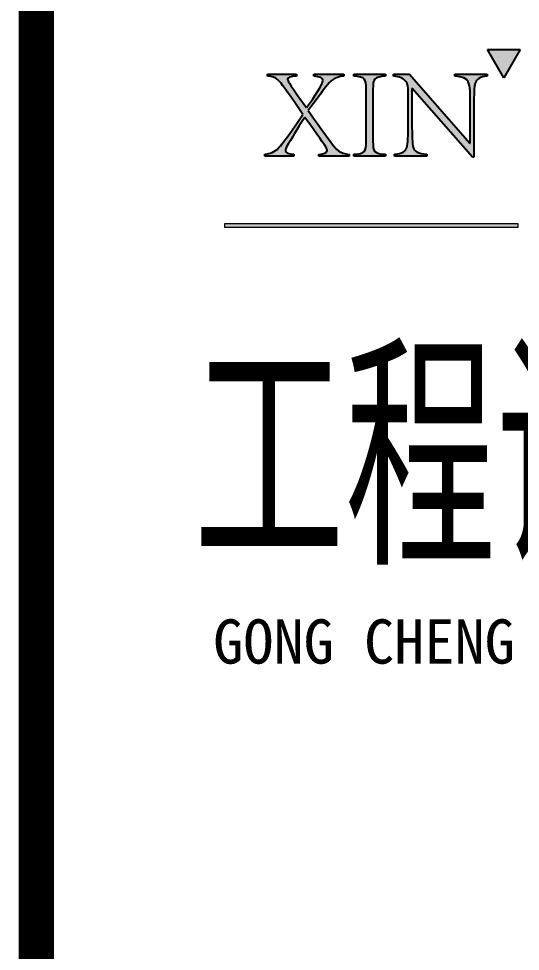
# Model space of a CAD drawing. Extents: x -266287 to 275962, y -324567 to 363765.
# Drawn here: x -82279 to -79564, y -257812 to -252761 of the extents above; entities that cross this region are included whole.
import ezdxf

# ---------------------------------------------------------------- set-up
doc = ezdxf.new("R2010")
doc.units = 0
doc.header["$LTSCALE"] = 1000
doc.layers.get('0').update_dxf_attribs({"linetype": 'CONTINUOUS'})
doc.layers.add('0-TK', color=4, linetype='CONTINUOUS')
doc.layers.add('图层 1', color=7, linetype='CONTINUOUS')
doc.styles.add('-黑体', font='simhei.ttf', dxfattribs={"width": 0.8})

msp = doc.modelspace()

# ---------------------------------------------------------------- hatches: boundary and pattern name
for points in [[(-79565.16342, -252927.89698), (-79653.59902, -253081.30708), (-79742.13797, -252927.89698)], [(-81162.96425, -253871.02632), (-79578.18588, -253871.02632), (-79578.18588, -253892.45481), (-81162.96425, -253892.45481)]]:
    msp.add_hatch(color=256).paths.add_polyline_path(points)
h = msp.add_hatch(color=256)
edge = h.paths.add_edge_path()
edge.add_spline(control_points=[(-80245.91428, -253505.22608), (-80245.91428, -253505.22608), (-80245.91428, -253495.30421), (-80245.91428, -253495.30421)], knot_values=[25, 25, 25, 25, 26, 26, 26, 26], degree=3, periodic=0)
edge.add_spline(control_points=[(-80245.91428, -253495.30421), (-80204.15973, -253492.47923), (-80184.31598, -253478.28543), (-80178.66602, -253458.51059)], knot_values=[0, 0, 0, 0, 1, 1, 1, 1], degree=3, periodic=0)
edge.add_spline(control_points=[(-80178.66602, -253458.51059), (-80173.01606, -253437.25435), (-80170.88011, -253398.32477), (-80170.88011, -253326.83904)], knot_values=[1, 1, 1, 1, 2, 2, 2, 2], degree=3, periodic=0)
edge.add_spline(control_points=[(-80170.88011, -253326.83904), (-80170.88011, -253326.83904), (-80170.88011, -253173.22223), (-80170.88011, -253173.22223)], knot_values=[2, 2, 2, 2, 3, 3, 3, 3], degree=3, periodic=0)
edge.add_spline(control_points=[(-80170.88011, -253173.22223), (-80170.88011, -253110.21143), (-80174.42855, -253113.75988), (-80187.17541, -253098.18805)], knot_values=[3, 3, 3, 3, 4, 4, 4, 4], degree=3, periodic=0)
edge.add_spline(control_points=[(-80187.17541, -253098.18805), (-80199.19879, -253084.02871), (-80214.04715, -253076.24279), (-80251.56424, -253072.00532)], knot_values=[4, 4, 4, 4, 5, 5, 5, 5], degree=3, periodic=0)
edge.add_spline(control_points=[(-80251.56424, -253072.00532), (-80251.56424, -253072.00532), (-80251.56424, -253062.08345), (-80251.56424, -253062.08345)], knot_values=[5, 5, 5, 5, 6, 6, 6, 6], degree=3, periodic=0)
edge.add_spline(control_points=[(-80251.56424, -253062.08345), (-80251.56424, -253062.08345), (-80164.50668, -253062.08345), (-80164.50668, -253062.08345)], knot_values=[6, 6, 6, 6, 7, 7, 7, 7], degree=3, periodic=0)
edge.add_spline(control_points=[(-80164.50668, -253062.08345), (-80164.50668, -253062.08345), (-79837.49822, -253435.84186), (-79837.49822, -253435.84186)], knot_values=[7, 7, 7, 7, 8, 8, 8, 8], degree=3, periodic=0)
edge.add_spline(control_points=[(-79837.49822, -253435.84186), (-79837.49822, -253435.84186), (-79835.36226, -253435.84186), (-79835.36226, -253435.84186)], knot_values=[8, 8, 8, 8, 9, 9, 9, 9], degree=3, periodic=0)
edge.add_spline(control_points=[(-79835.36226, -253435.84186), (-79835.36226, -253435.84186), (-79835.36226, -253234.09707), (-79835.36226, -253234.09707)], knot_values=[9, 9, 9, 9, 10, 10, 10, 10], degree=3, periodic=0)
edge.add_spline(control_points=[(-79835.36226, -253234.09707), (-79835.36226, -253096.08654), (-79836.05128, -253077.65528), (-79918.87137, -253072.00532)], knot_values=[10, 10, 10, 10, 11, 11, 11, 11], degree=3, periodic=0)
edge.add_spline(control_points=[(-79918.87137, -253072.00532), (-79918.87137, -253072.00532), (-79918.87137, -253062.08345), (-79918.87137, -253062.08345)], knot_values=[11, 11, 11, 11, 12, 12, 12, 12], degree=3, periodic=0)
edge.add_spline(control_points=[(-79918.87137, -253062.08345), (-79918.87137, -253062.08345), (-79743.34376, -253062.08345), (-79743.34376, -253062.08345)], knot_values=[12, 12, 12, 12, 13, 13, 13, 13], degree=3, periodic=0)
edge.add_spline(control_points=[(-79743.34376, -253062.08345), (-79743.34376, -253062.08345), (-79743.34376, -253072.00532), (-79743.34376, -253072.00532)], knot_values=[13, 13, 13, 13, 14, 14, 14, 14], degree=3, periodic=0)
edge.add_spline(control_points=[(-79743.34376, -253072.00532), (-79784.37484, -253075.55377), (-79802.08263, -253088.98964), (-79808.45606, -253109.52241)], knot_values=[14, 14, 14, 14, 15, 15, 15, 15], degree=3, periodic=0)
edge.add_spline(control_points=[(-79808.45606, -253109.52241), (-79814.82949, -253131.43322), (-79815.55296, -253167.53782), (-79815.55296, -253234.09707)], knot_values=[15, 15, 15, 15, 16, 16, 16, 16], degree=3, periodic=0)
edge.add_spline(control_points=[(-79815.55296, -253234.09707), (-79815.55296, -253234.09707), (-79815.55296, -253510.18702), (-79815.55296, -253510.18702)], knot_values=[16, 16, 16, 16, 17, 17, 17, 17], degree=3, periodic=0)
edge.add_spline(control_points=[(-79815.55296, -253510.18702), (-79815.55296, -253510.18702), (-79823.33887, -253510.18702), (-79823.33887, -253510.18702)], knot_values=[17, 17, 17, 17, 18, 18, 18, 18], degree=3, periodic=0)
edge.add_spline(control_points=[(-79823.33887, -253510.18702), (-79823.33887, -253510.18702), (-80149.65832, -253138.53012), (-80149.65832, -253138.53012)], knot_values=[18, 18, 18, 18, 19, 19, 19, 19], degree=3, periodic=0)
edge.add_spline(control_points=[(-80149.65832, -253138.53012), (-80149.65832, -253138.53012), (-80151.07081, -253138.53012), (-80151.07081, -253138.53012)], knot_values=[19, 19, 19, 19, 20, 20, 20, 20], degree=3, periodic=0)
edge.add_spline(control_points=[(-80151.07081, -253138.53012), (-80151.07081, -253138.53012), (-80151.07081, -253326.83904), (-80151.07081, -253326.83904)], knot_values=[20, 20, 20, 20, 21, 21, 21, 21], degree=3, periodic=0)
edge.add_spline(control_points=[(-80151.07081, -253326.83904), (-80150.34734, -253398.32477), (-80149.65832, -253437.25435), (-80144.69738, -253457.06365)], knot_values=[21, 21, 21, 21, 22, 22, 22, 22], degree=3, periodic=0)
edge.add_spline(control_points=[(-80144.69738, -253457.06365), (-80138.32395, -253479.04335), (-80117.10216, -253491.75576), (-80069.6632, -253495.30421)], knot_values=[22, 22, 22, 22, 23, 23, 23, 23], degree=3, periodic=0)
edge.add_spline(control_points=[(-80069.6632, -253495.30421), (-80069.6632, -253495.30421), (-80069.6632, -253505.22608), (-80069.6632, -253505.22608)], knot_values=[23, 23, 23, 23, 24, 24, 24, 24], degree=3, periodic=0)
edge.add_spline(control_points=[(-80069.6632, -253505.22608), (-80069.6632, -253505.22608), (-80245.91428, -253505.22608), (-80245.91428, -253505.22608)], knot_values=[24, 24, 24, 24, 25, 25, 25, 25], degree=3, periodic=0)
edge = h.paths.add_edge_path()
edge.add_spline(control_points=[(-80466.02144, -253505.22608), (-80466.02144, -253505.22608), (-80466.02144, -253495.30421), (-80466.02144, -253495.30421)], knot_values=[11, 11, 11, 11, 12, 12, 12, 12], degree=3, periodic=0)
edge.add_spline(control_points=[(-80466.02144, -253495.30421), (-80404.45758, -253492.47923), (-80398.77317, -253480.42139), (-80398.77317, -253424.50749)], knot_values=[0, 0, 0, 0, 1, 1, 1, 1], degree=3, periodic=0)
edge.add_spline(control_points=[(-80398.77317, -253424.50749), (-80398.77317, -253424.50749), (-80398.77317, -253142.80204), (-80398.77317, -253142.80204)], knot_values=[1, 1, 1, 1, 2, 2, 2, 2], degree=3, periodic=0)
edge.add_spline(control_points=[(-80398.77317, -253142.80204), (-80398.77317, -253087.57715), (-80404.45758, -253075.55377), (-80466.02144, -253072.00532)], knot_values=[2, 2, 2, 2, 3, 3, 3, 3], degree=3, periodic=0)
edge.add_spline(control_points=[(-80466.02144, -253072.00532), (-80466.02144, -253072.00532), (-80466.02144, -253062.08345), (-80466.02144, -253062.08345)], knot_values=[3, 3, 3, 3, 4, 4, 4, 4], degree=3, periodic=0)
edge.add_spline(control_points=[(-80466.02144, -253062.08345), (-80466.02144, -253062.08345), (-80294.73129, -253062.08345), (-80294.73129, -253062.08345)], knot_values=[4, 4, 4, 4, 5, 5, 5, 5], degree=3, periodic=0)
edge.add_spline(control_points=[(-80294.73129, -253062.08345), (-80294.73129, -253062.08345), (-80294.73129, -253072.00532), (-80294.73129, -253072.00532)], knot_values=[5, 5, 5, 5, 6, 6, 6, 6], degree=3, periodic=0)
edge.add_spline(control_points=[(-80294.73129, -253072.00532), (-80355.60613, -253075.55377), (-80361.97955, -253087.57715), (-80361.97955, -253142.80204)], knot_values=[6, 6, 6, 6, 7, 7, 7, 7], degree=3, periodic=0)
edge.add_spline(control_points=[(-80361.97955, -253142.80204), (-80361.97955, -253142.80204), (-80361.97955, -253424.50749), (-80361.97955, -253424.50749)], knot_values=[7, 7, 7, 7, 8, 8, 8, 8], degree=3, periodic=0)
edge.add_spline(control_points=[(-80361.97955, -253424.50749), (-80361.97955, -253480.42139), (-80355.60613, -253492.47923), (-80294.73129, -253495.30421)], knot_values=[8, 8, 8, 8, 9, 9, 9, 9], degree=3, periodic=0)
edge.add_spline(control_points=[(-80294.73129, -253495.30421), (-80294.73129, -253495.30421), (-80294.73129, -253505.22608), (-80294.73129, -253505.22608)], knot_values=[9, 9, 9, 9, 10, 10, 10, 10], degree=3, periodic=0)
edge.add_spline(control_points=[(-80294.73129, -253505.22608), (-80294.73129, -253505.22608), (-80466.02144, -253505.22608), (-80466.02144, -253505.22608)], knot_values=[10, 10, 10, 10, 11, 11, 11, 11], degree=3, periodic=0)
edge = h.paths.add_edge_path()
edge.add_spline(control_points=[(-80932.41846, -253072.00532), (-80932.41846, -253072.00532), (-80932.41846, -253062.08345), (-80932.41846, -253062.08345)], knot_values=[30, 30, 30, 30, 31, 31, 31, 31], degree=3, periodic=0)
edge.add_spline(control_points=[(-80932.41846, -253062.08345), (-80932.41846, -253062.08345), (-80775.25321, -253062.08345), (-80775.25321, -253062.08345)], knot_values=[0, 0, 0, 0, 1, 1, 1, 1], degree=3, periodic=0)
edge.add_spline(control_points=[(-80775.25321, -253062.08345), (-80775.25321, -253062.08345), (-80775.25321, -253072.00532), (-80775.25321, -253072.00532)], knot_values=[1, 1, 1, 1, 2, 2, 2, 2], degree=3, periodic=0)
edge.add_spline(control_points=[(-80775.25321, -253072.00532), (-80810.66879, -253075.55377), (-80824.10466, -253079.06777), (-80824.10466, -253088.98964), (-80824.10466, -253093.95058), (-80820.55621, -253101.01303), (-80814.18279, -253110.21143)], knot_values=[2, 2, 2, 2, 3, 3, 3, 4, 4, 4, 4], degree=3, periodic=0)
edge.add_spline(control_points=[(-80814.18279, -253110.21143), (-80789.41255, -253150.58795), (-80756.16738, -253195.16749), (-80721.47527, -253242.572)], knot_values=[4, 4, 4, 4, 5, 5, 5, 5], degree=3, periodic=0)
edge.add_spline(control_points=[(-80721.47527, -253242.572), (-80679.72071, -253183.83312), (-80632.97076, -253116.61931), (-80632.97076, -253095.36307), (-80632.97076, -253081.89275), (-80647.13011, -253076.24279), (-80681.82222, -253072.00532)], knot_values=[5, 5, 5, 5, 6, 6, 6, 7, 7, 7, 7], degree=3, periodic=0)
edge.add_spline(control_points=[(-80681.82222, -253072.00532), (-80681.82222, -253072.00532), (-80681.82222, -253062.08345), (-80681.82222, -253062.08345)], knot_values=[7, 7, 7, 7, 8, 8, 8, 8], degree=3, periodic=0)
edge.add_spline(control_points=[(-80681.82222, -253062.08345), (-80681.82222, -253062.08345), (-80520.45394, -253062.08345), (-80520.45394, -253062.08345)], knot_values=[8, 8, 8, 8, 9, 9, 9, 9], degree=3, periodic=0)
edge.add_spline(control_points=[(-80520.45394, -253062.08345), (-80520.45394, -253062.08345), (-80520.45394, -253072.00532), (-80520.45394, -253072.00532)], knot_values=[9, 9, 9, 9, 10, 10, 10, 10], degree=3, periodic=0)
edge.add_spline(control_points=[(-80520.45394, -253072.00532), (-80574.95535, -253078.37875), (-80586.25527, -253092.50364), (-80618.84587, -253132.19114)], knot_values=[10, 10, 10, 10, 11, 11, 11, 11], degree=3, periodic=0)
edge.add_spline(control_points=[(-80618.84587, -253132.19114), (-80628.7333, -253144.90354), (-80652.09104, -253175.32374), (-80712.27686, -253258.14383)], knot_values=[11, 11, 11, 11, 12, 12, 12, 12], degree=3, periodic=0)
edge.add_spline(control_points=[(-80712.27686, -253258.14383), (-80669.07536, -253319.74214), (-80623.08334, -253384.16542), (-80592.62869, -253425.91998)], knot_values=[12, 12, 12, 12, 13, 13, 13, 13], degree=3, periodic=0)
edge.add_spline(control_points=[(-80592.62869, -253425.91998), (-80560.79601, -253471.25744), (-80540.95226, -253491.03229), (-80490.72277, -253495.99322)], knot_values=[13, 13, 13, 13, 14, 14, 14, 14], degree=3, periodic=0)
edge.add_spline(control_points=[(-80490.72277, -253495.99322), (-80490.72277, -253495.99322), (-80490.72277, -253505.22608), (-80490.72277, -253505.22608)], knot_values=[14, 14, 14, 14, 15, 15, 15, 15], degree=3, periodic=0)
edge.add_spline(control_points=[(-80490.72277, -253505.22608), (-80490.72277, -253505.22608), (-80654.227, -253505.22608), (-80654.227, -253505.22608)], knot_values=[15, 15, 15, 15, 16, 16, 16, 16], degree=3, periodic=0)
edge.add_spline(control_points=[(-80654.227, -253505.22608), (-80654.227, -253505.22608), (-80654.227, -253495.99322), (-80654.227, -253495.99322)], knot_values=[16, 16, 16, 16, 17, 17, 17, 17], degree=3, periodic=0)
edge.add_spline(control_points=[(-80654.227, -253495.99322), (-80625.90832, -253492.47923), (-80610.33649, -253487.51829), (-80610.33649, -253474.77144), (-80610.33649, -253469.8105), (-80612.47244, -253464.84956), (-80615.98644, -253457.78712)], knot_values=[17, 17, 17, 17, 18, 18, 18, 19, 19, 19, 19], degree=3, periodic=0)
edge.add_spline(control_points=[(-80615.98644, -253457.78712), (-80635.83019, -253426.64345), (-80689.60813, -253350.8858), (-80730.67367, -253295.69537)], knot_values=[19, 19, 19, 19, 20, 20, 20, 20], degree=3, periodic=0)
edge.add_spline(control_points=[(-80730.67367, -253295.69537), (-80773.84072, -253360.11866), (-80803.57189, -253411.07162), (-80829.0656, -253454.23867)], knot_values=[20, 20, 20, 20, 21, 21, 21, 21], degree=3, periodic=0)
edge.add_spline(control_points=[(-80829.0656, -253454.23867), (-80833.30307, -253462.7136), (-80836.12804, -253469.12148), (-80836.12804, -253474.08242), (-80836.12804, -253486.82927), (-80822.69217, -253492.47923), (-80789.41255, -253495.30421)], knot_values=[21, 21, 21, 21, 22, 22, 22, 23, 23, 23, 23], degree=3, periodic=0)
edge.add_spline(control_points=[(-80789.41255, -253495.30421), (-80789.41255, -253495.30421), (-80789.41255, -253505.22608), (-80789.41255, -253505.22608)], knot_values=[23, 23, 23, 23, 24, 24, 24, 24], degree=3, periodic=0)
edge.add_spline(control_points=[(-80789.41255, -253505.22608), (-80789.41255, -253505.22608), (-80946.5778, -253505.22608), (-80946.5778, -253505.22608)], knot_values=[24, 24, 24, 24, 25, 25, 25, 25], degree=3, periodic=0)
edge.add_spline(control_points=[(-80946.5778, -253505.22608), (-80946.5778, -253505.22608), (-80946.5778, -253495.30421), (-80946.5778, -253495.30421)], knot_values=[25, 25, 25, 25, 26, 26, 26, 26], degree=3, periodic=0)
edge.add_spline(control_points=[(-80946.5778, -253495.30421), (-80904.7888, -253490.34327), (-80886.39199, -253476.18393), (-80865.1702, -253452.82618)], knot_values=[26, 26, 26, 26, 27, 27, 27, 27], degree=3, periodic=0)
edge.add_spline(control_points=[(-80865.1702, -253452.82618), (-80858.0733, -253447.14177), (-80826.92964, -253404.69819), (-80741.28456, -253279.40007)], knot_values=[27, 27, 27, 27, 28, 28, 28, 28], degree=3, periodic=0)
edge.add_spline(control_points=[(-80741.28456, -253279.40007), (-80781.62663, -253219.93772), (-80820.55621, -253162.61133), (-80837.54053, -253141.35509)], knot_values=[28, 28, 28, 28, 29, 29, 29, 29], degree=3, periodic=0)
edge.add_spline(control_points=[(-80837.54053, -253141.35509), (-80872.95611, -253090.40213), (-80877.91705, -253078.37875), (-80932.41846, -253072.00532)], knot_values=[29, 29, 29, 29, 30, 30, 30, 30], degree=3, periodic=0)

# ---------------------------------------------------------------- linework, layer by layer
for p, q in [((-79653.59902, -253081.30708), (-79742.13797, -252927.89698)), ((-79742.13797, -252927.89698), (-79565.16342, -252927.89698)), ((-79565.16342, -252927.89698), (-79653.59902, -253081.30708))]:
    msp.add_line(p, q)
at = {"lineweight": 0}
for p, q in [((-81162.96425, -253871.02632), (-79578.18588, -253871.02632)), ((-79578.18588, -253892.45481), (-81162.96425, -253892.45481)), ((-79578.18588, -253871.02632), (-79578.18588, -253892.45481))]:
    msp.add_line(p, q, dxfattribs=at)
for points in [[(-80932.41846, -253062.08345), (-80932.41846, -253062.08345), (-80775.25321, -253062.08345), (-80775.25321, -253062.08345)], [(-80932.41846, -253072.00532), (-80932.41846, -253072.00532), (-80932.41846, -253062.08345), (-80932.41846, -253062.08345)], [(-80837.54053, -253141.35509), (-80872.95611, -253090.40213), (-80877.91705, -253078.37875), (-80932.41846, -253072.00532)], [(-80775.25321, -253062.08345), (-80775.25321, -253062.08345), (-80775.25321, -253072.00532), (-80775.25321, -253072.00532)], [(-80681.82222, -253072.00532), (-80681.82222, -253072.00532), (-80681.82222, -253062.08345), (-80681.82222, -253062.08345)], [(-80681.82222, -253062.08345), (-80681.82222, -253062.08345), (-80520.45394, -253062.08345), (-80520.45394, -253062.08345)], [(-80520.45394, -253072.00532), (-80574.95535, -253078.37875), (-80586.25527, -253092.50364), (-80618.84587, -253132.19114)], [(-80520.45394, -253062.08345), (-80520.45394, -253062.08345), (-80520.45394, -253072.00532), (-80520.45394, -253072.00532)], [(-80466.02144, -253072.00532), (-80466.02144, -253072.00532), (-80466.02144, -253062.08345), (-80466.02144, -253062.08345)], [(-80466.02144, -253062.08345), (-80466.02144, -253062.08345), (-80294.73129, -253062.08345), (-80294.73129, -253062.08345)], [(-80398.77317, -253142.80204), (-80398.77317, -253087.57715), (-80404.45758, -253075.55377), (-80466.02144, -253072.00532)], [(-80294.73129, -253072.00532), (-80355.60613, -253075.55377), (-80361.97955, -253087.57715), (-80361.97955, -253142.80204)], [(-80294.73129, -253062.08345), (-80294.73129, -253062.08345), (-80294.73129, -253072.00532), (-80294.73129, -253072.00532)], [(-80251.56424, -253072.00532), (-80251.56424, -253072.00532), (-80251.56424, -253062.08345), (-80251.56424, -253062.08345)], [(-80251.56424, -253062.08345), (-80251.56424, -253062.08345), (-80164.50668, -253062.08345), (-80164.50668, -253062.08345)], [(-80187.17541, -253098.18805), (-80199.19879, -253084.02871), (-80214.04715, -253076.24279), (-80251.56424, -253072.00532)], [(-80164.50668, -253062.08345), (-80164.50668, -253062.08345), (-79837.49822, -253435.84186), (-79837.49822, -253435.84186)], [(-79918.87137, -253072.00532), (-79918.87137, -253072.00532), (-79918.87137, -253062.08345), (-79918.87137, -253062.08345)], [(-79918.87137, -253062.08345), (-79918.87137, -253062.08345), (-79743.34376, -253062.08345), (-79743.34376, -253062.08345)], [(-79835.36226, -253234.09707), (-79835.36226, -253096.08654), (-79836.05128, -253077.65528), (-79918.87137, -253072.00532)], [(-79743.34376, -253072.00532), (-79784.37484, -253075.55377), (-79802.08263, -253088.98964), (-79808.45606, -253109.52241)], [(-79743.34376, -253062.08345), (-79743.34376, -253062.08345), (-79743.34376, -253072.00532), (-79743.34376, -253072.00532)], [(-80814.18279, -253110.21143), (-80789.41255, -253150.58795), (-80756.16738, -253195.16749), (-80721.47527, -253242.572)], [(-80618.84587, -253132.19114), (-80628.7333, -253144.90354), (-80652.09104, -253175.32374), (-80712.27686, -253258.14383)], [(-80170.88011, -253173.22223), (-80170.88011, -253110.21143), (-80174.42855, -253113.75988), (-80187.17541, -253098.18805)], [(-79808.45606, -253109.52241), (-79814.82949, -253131.43322), (-79815.55296, -253167.53782), (-79815.55296, -253234.09707)], [(-80741.28456, -253279.40007), (-80781.62663, -253219.93772), (-80820.55621, -253162.61133), (-80837.54053, -253141.35509)], [(-80398.77317, -253424.50749), (-80398.77317, -253424.50749), (-80398.77317, -253142.80204), (-80398.77317, -253142.80204)], [(-80361.97955, -253142.80204), (-80361.97955, -253142.80204), (-80361.97955, -253424.50749), (-80361.97955, -253424.50749)], [(-80170.88011, -253326.83904), (-80170.88011, -253326.83904), (-80170.88011, -253173.22223), (-80170.88011, -253173.22223)], [(-80149.65832, -253138.53012), (-80149.65832, -253138.53012), (-80151.07081, -253138.53012), (-80151.07081, -253138.53012)], [(-80151.07081, -253138.53012), (-80151.07081, -253138.53012), (-80151.07081, -253326.83904), (-80151.07081, -253326.83904)], [(-79823.33887, -253510.18702), (-79823.33887, -253510.18702), (-80149.65832, -253138.53012), (-80149.65832, -253138.53012)], [(-79835.36226, -253435.84186), (-79835.36226, -253435.84186), (-79835.36226, -253234.09707), (-79835.36226, -253234.09707)], [(-79815.55296, -253234.09707), (-79815.55296, -253234.09707), (-79815.55296, -253510.18702), (-79815.55296, -253510.18702)], [(-80865.1702, -253452.82618), (-80858.0733, -253447.14177), (-80826.92964, -253404.69819), (-80741.28456, -253279.40007)], [(-80712.27686, -253258.14383), (-80669.07536, -253319.74214), (-80623.08334, -253384.16542), (-80592.62869, -253425.91998)], [(-80730.67367, -253295.69537), (-80773.84072, -253360.11866), (-80803.57189, -253411.07162), (-80829.0656, -253454.23867)], [(-80615.98644, -253457.78712), (-80635.83019, -253426.64345), (-80689.60813, -253350.8858), (-80730.67367, -253295.69537)], [(-80178.66602, -253458.51059), (-80173.01606, -253437.25435), (-80170.88011, -253398.32477), (-80170.88011, -253326.83904)], [(-80151.07081, -253326.83904), (-80150.34734, -253398.32477), (-80149.65832, -253437.25435), (-80144.69738, -253457.06365)], [(-80592.62869, -253425.91998), (-80560.79601, -253471.25744), (-80540.95226, -253491.03229), (-80490.72277, -253495.99322)], [(-80466.02144, -253495.30421), (-80404.45758, -253492.47923), (-80398.77317, -253480.42139), (-80398.77317, -253424.50749)], [(-80361.97955, -253424.50749), (-80361.97955, -253480.42139), (-80355.60613, -253492.47923), (-80294.73129, -253495.30421)], [(-79837.49822, -253435.84186), (-79837.49822, -253435.84186), (-79835.36226, -253435.84186), (-79835.36226, -253435.84186)], [(-80946.5778, -253495.30421), (-80904.7888, -253490.34327), (-80886.39199, -253476.18393), (-80865.1702, -253452.82618)], [(-80245.91428, -253495.30421), (-80204.15973, -253492.47923), (-80184.31598, -253478.28543), (-80178.66602, -253458.51059)], [(-80144.69738, -253457.06365), (-80138.32395, -253479.04335), (-80117.10216, -253491.75576), (-80069.6632, -253495.30421)], [(-80946.5778, -253505.22608), (-80946.5778, -253505.22608), (-80946.5778, -253495.30421), (-80946.5778, -253495.30421)], [(-80789.41255, -253505.22608), (-80789.41255, -253505.22608), (-80946.5778, -253505.22608), (-80946.5778, -253505.22608)], [(-80789.41255, -253495.30421), (-80789.41255, -253495.30421), (-80789.41255, -253505.22608), (-80789.41255, -253505.22608)], [(-80654.227, -253505.22608), (-80654.227, -253505.22608), (-80654.227, -253495.99322), (-80654.227, -253495.99322)], [(-80490.72277, -253505.22608), (-80490.72277, -253505.22608), (-80654.227, -253505.22608), (-80654.227, -253505.22608)], [(-80490.72277, -253495.99322), (-80490.72277, -253495.99322), (-80490.72277, -253505.22608), (-80490.72277, -253505.22608)], [(-80466.02144, -253505.22608), (-80466.02144, -253505.22608), (-80466.02144, -253495.30421), (-80466.02144, -253495.30421)], [(-80294.73129, -253505.22608), (-80294.73129, -253505.22608), (-80466.02144, -253505.22608), (-80466.02144, -253505.22608)], [(-80294.73129, -253495.30421), (-80294.73129, -253495.30421), (-80294.73129, -253505.22608), (-80294.73129, -253505.22608)], [(-80245.91428, -253505.22608), (-80245.91428, -253505.22608), (-80245.91428, -253495.30421), (-80245.91428, -253495.30421)], [(-80069.6632, -253505.22608), (-80069.6632, -253505.22608), (-80245.91428, -253505.22608), (-80245.91428, -253505.22608)], [(-80069.6632, -253495.30421), (-80069.6632, -253495.30421), (-80069.6632, -253505.22608), (-80069.6632, -253505.22608)], [(-79815.55296, -253510.18702), (-79815.55296, -253510.18702), (-79823.33887, -253510.18702), (-79823.33887, -253510.18702)]]:
    msp.add_open_spline(points, degree=3)
for points, knots in [([(-80775.25321, -253072.00532), (-80810.66879, -253075.55377), (-80824.10466, -253079.06777), (-80824.10466, -253088.98964), (-80824.10466, -253093.95058), (-80820.55621, -253101.01303), (-80814.18279, -253110.21143)], [2, 2, 2, 2, 3, 3, 3, 4, 4, 4, 4]), ([(-80721.47527, -253242.572), (-80679.72071, -253183.83312), (-80632.97076, -253116.61931), (-80632.97076, -253095.36307), (-80632.97076, -253081.89275), (-80647.13011, -253076.24279), (-80681.82222, -253072.00532)], [5, 5, 5, 5, 6, 6, 6, 7, 7, 7, 7]), ([(-80829.0656, -253454.23867), (-80833.30307, -253462.7136), (-80836.12804, -253469.12148), (-80836.12804, -253474.08242), (-80836.12804, -253486.82927), (-80822.69217, -253492.47923), (-80789.41255, -253495.30421)], [21, 21, 21, 21, 22, 22, 22, 23, 23, 23, 23]), ([(-80654.227, -253495.99322), (-80625.90832, -253492.47923), (-80610.33649, -253487.51829), (-80610.33649, -253474.77144), (-80610.33649, -253469.8105), (-80612.47244, -253464.84956), (-80615.98644, -253457.78712)], [17, 17, 17, 17, 18, 18, 18, 19, 19, 19, 19])]:
    msp.add_open_spline(points, degree=3, knots=knots)
at = {"layer": '0-TK', "const_width": 191.9817}
msp.add_lwpolyline([(-82183.49798, -322566.69496), (-82183.49798, -242566.69496)], dxfattribs=at)
at = {"layer": '图层 1', "lineweight": 0}
msp.add_line((-81162.96425, -253892.45481), (-81162.96425, -253871.02632), dxfattribs=at)

# ---------------------------------------------------------------- texts
at = {"style": '-黑体', "width": 0.6}
msp.add_text('工程设计有限公司', height=1000, dxfattribs=at).set_placement((-81332.9202, -255612.20861))
at = {"style": '-黑体'}
msp.add_text(' GONG CHENG SHE JI YOU XIAN GONG SI ', height=240, dxfattribs=at).set_placement((-81390.12967, -256254.00109))

doc.saveas('drawing.dxf')
